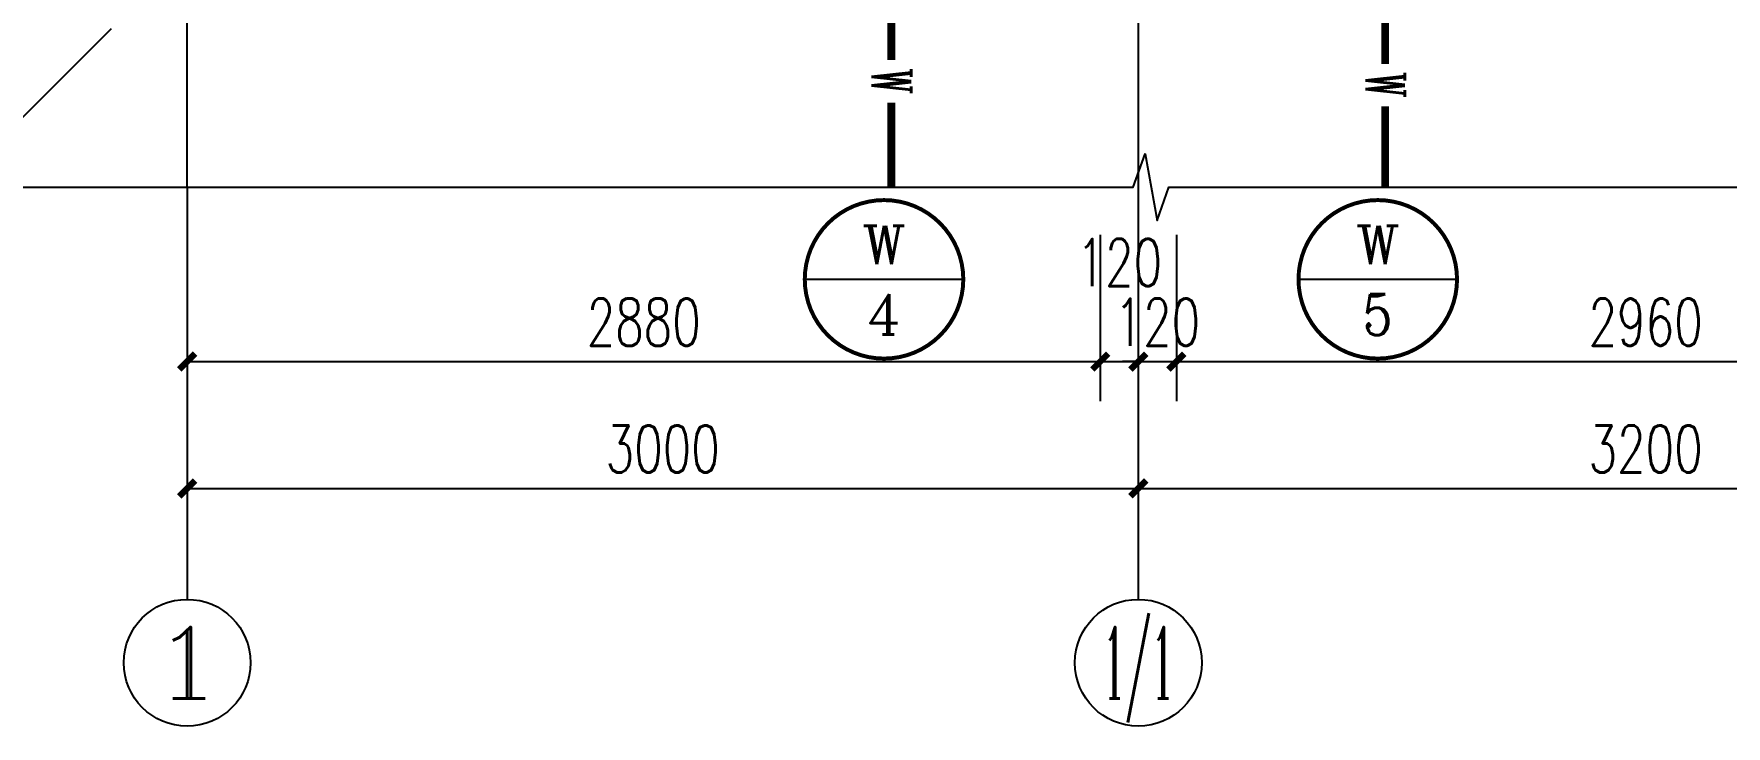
# Model space of a CAD drawing. Extents: x 14204718 to 16986381, y -1556765 to -15898.
# Drawn here: x 14931328 to 14936666, y -938509 to -936326 of the extents above; entities that cross this region are included whole.
import ezdxf
from ezdxf.enums import TextEntityAlignment as Align

# ---------------------------------------------------------------- set-up
doc = ezdxf.new("R2010")
doc.units = 0
doc.header["$LTSCALE"] = 1000
doc.header["$MEASUREMENT"] = 0
doc.linetypes.add('DOTE', pattern=[2.42, 2, -0.2, 0.02, -0.2])
for name, color, linetype in [('AXIS', 3, 'Continuous'), ('AXIS_TEXT', 7, 'Continuous'), ('DIM_SYMB', 3, 'Continuous'), ('DIM_消防', 3, 'Continuous'), ('DOTE', 8, 'DOTE'), ('PIPE-污水', 2, 'Continuous'), ('TEXT_污水', 7, 'Continuous')]:
    doc.layers.add(name, color=color, linetype=linetype)
doc.styles.add('_TCH_AXIS', font='COMPLEX', dxfattribs={"bigfont": 'GBCBIG'})
doc.styles.add('_TCH_DIM_T3', font='SIMPLEX', dxfattribs={"width": 0.705882, "bigfont": 'GBCBIG'})
doc.styles.add('_TWT_CIRCLE', font='COMPLEX', dxfattribs={"width": 1.1, "height": 3, "bigfont": 'HZTXT'})
doc.styles.add('_TWT_PIPETEXT', font='COMPLEX', dxfattribs={"width": 0.8, "height": 2.5, "bigfont": 'HZTXT'})
doc.styles.add('COMPLEX', font='COMPLEX')
doc.dimstyles.new('_TCH_ARCH&&50', dxfattribs={"dimtxt": 148.75, "dimasz": 50, "dimexe": 125, "dimexo": 150, "dimgap": 50, "dimtad": 1, "dimdec": 0, "dimzin": 0, "dimdsep": 46, "dimtxsty": '_TCH_DIM_T3', "dimblk": 'ARCHTICK', "dimcen": 0.09, "dimclrt": 7, "dimazin": 2, "dimtfac": 1, "dimtdec": 0, "dimtix": 1, "dimtmove": 2, "dimatfit": 3, "dimfxl": 0, "dimtolj": 1, "dimtzin": 0, "dimarcsym": 0})

# ---------------------------------------------------------------- blocks, each defined once
blk = doc.blocks.new('_ArchTick')
at = {"color": 0, "linetype": 'ByBlock', "const_width": 0.4}
blk.add_lwpolyline([(-0.5, -0.5), (0.5, 0.5)], dxfattribs=at)
blk = doc.blocks.new('*D442')
at = {"layer": 'AXIS', "color": 0, "lineweight": -2}
for p, q in [((14934811.8, -936959.4), (14934811.8, -937884.4)), ((14938011.8, -936959.4), (14938011.8, -937884.4)), ((14934811.8, -937759.4), (14938011.8, -937759.4))]:
    blk.add_line(p, q, dxfattribs=at)
at = {"layer": 'Defpoints', "color": 0}
for p in [(14934811.8, -936809.4), (14938011.8, -936809.4), (14938011.8, -937759.4)]:
    blk.add_point(p, dxfattribs=at)
at = {"layer": 'AXIS', "color": 0, "lineweight": -2, "xscale": 50, "yscale": 50, "zscale": 50, "rotation": 180}
blk.add_blockref('_ArchTick', (14934811.8, -937759.4), dxfattribs=at)
at = {"layer": 'AXIS', "color": 0, "lineweight": -2, "xscale": 50, "yscale": 50, "zscale": 50}
blk.add_blockref('_ArchTick', (14938011.8, -937759.4), dxfattribs=at)
at = {"layer": 'AXIS', "color": 7, "insert": (14936411.8, -937635), "char_height": 148.75, "attachment_point": 5, "style": '_TCH_DIM_T3'}
blk.add_mtext('\\A1;3200', dxfattribs=at)
blk = doc.blocks.new('*D443')
at = {"layer": 'AXIS', "color": 0, "lineweight": -2}
for p, q in [((14931811.8, -936959.4), (14931811.8, -937884.4)), ((14934811.8, -936959.4), (14934811.8, -937884.4)), ((14931811.8, -937759.4), (14934811.8, -937759.4))]:
    blk.add_line(p, q, dxfattribs=at)
at = {"layer": 'Defpoints', "color": 0}
for p in [(14931811.8, -936809.4), (14934811.8, -936809.4), (14934811.8, -937759.4)]:
    blk.add_point(p, dxfattribs=at)
at = {"layer": 'AXIS', "color": 0, "lineweight": -2, "xscale": 50, "yscale": 50, "zscale": 50, "rotation": 180}
blk.add_blockref('_ArchTick', (14931811.8, -937759.4), dxfattribs=at)
at = {"layer": 'AXIS', "color": 0, "lineweight": -2, "xscale": 50, "yscale": 50, "zscale": 50}
blk.add_blockref('_ArchTick', (14934811.8, -937759.4), dxfattribs=at)
at = {"layer": 'AXIS', "color": 7, "insert": (14933311.8, -937635), "char_height": 148.75, "attachment_point": 5, "style": '_TCH_DIM_T3'}
blk.add_mtext('\\A1;3000', dxfattribs=at)
blk = doc.blocks.new('*D445')
at = {"layer": 'AXIS', "color": 0, "lineweight": -2}
for p, q in [((14934931.8, -936959.4), (14934931.8, -937484.4)), ((14937891.8, -936959.4), (14937891.8, -937484.4)), ((14934931.8, -937359.4), (14937891.8, -937359.4))]:
    blk.add_line(p, q, dxfattribs=at)
at = {"layer": 'Defpoints', "color": 0}
for p in [(14934931.8, -936809.4), (14937891.8, -936809.4), (14937891.8, -937359.4)]:
    blk.add_point(p, dxfattribs=at)
at = {"layer": 'AXIS', "color": 0, "lineweight": -2, "xscale": 50, "yscale": 50, "zscale": 50, "rotation": 180}
blk.add_blockref('_ArchTick', (14934931.8, -937359.4), dxfattribs=at)
at = {"layer": 'AXIS', "color": 0, "lineweight": -2, "xscale": 50, "yscale": 50, "zscale": 50}
blk.add_blockref('_ArchTick', (14937891.8, -937359.4), dxfattribs=at)
at = {"layer": 'AXIS', "color": 7, "insert": (14936411.8, -937235), "char_height": 148.75, "attachment_point": 5, "style": '_TCH_DIM_T3'}
blk.add_mtext('\\A1;2960', dxfattribs=at)
blk = doc.blocks.new('*D446')
at = {"layer": 'AXIS', "color": 0, "lineweight": -2}
for p, q in [((14934811.8, -936959.4), (14934811.8, -937484.4)), ((14934931.8, -936959.4), (14934931.8, -937484.4)), ((14934811.8, -937359.4), (14934761.8, -937359.4)), ((14934811.8, -937359.4), (14934931.8, -937359.4)), ((14934931.8, -937359.4), (14934981.8, -937359.4))]:
    blk.add_line(p, q, dxfattribs=at)
at = {"layer": 'Defpoints', "color": 0}
for p in [(14934811.8, -936809.4), (14934931.8, -936809.4), (14934931.8, -937359.4)]:
    blk.add_point(p, dxfattribs=at)
at = {"layer": 'AXIS', "color": 0, "lineweight": -2, "xscale": 50, "yscale": 50, "zscale": 50}
blk.add_blockref('_ArchTick', (14934811.8, -937359.4), dxfattribs=at)
at = {"layer": 'AXIS', "color": 0, "lineweight": -2, "xscale": 50, "yscale": 50, "zscale": 50, "rotation": 180}
blk.add_blockref('_ArchTick', (14934931.8, -937359.4), dxfattribs=at)
at = {"layer": 'AXIS', "color": 7, "insert": (14934871.8, -937235), "char_height": 148.75, "attachment_point": 5, "style": '_TCH_DIM_T3'}
blk.add_mtext('\\A1;120', dxfattribs=at)
blk = doc.blocks.new('*D447')
at = {"layer": 'AXIS', "color": 0, "lineweight": -2}
for p, q in [((14934691.8, -936959.4), (14934691.8, -937484.4)), ((14934811.8, -936959.4), (14934811.8, -937484.4)), ((14934691.8, -937359.4), (14934811.8, -937359.4))]:
    blk.add_line(p, q, dxfattribs=at)
at = {"layer": 'Defpoints', "color": 0}
for p in [(14934691.8, -936809.4), (14934811.8, -936809.4), (14934811.8, -937359.4)]:
    blk.add_point(p, dxfattribs=at)
at = {"layer": 'AXIS', "color": 0, "lineweight": -2, "xscale": 50, "yscale": 50, "zscale": 50, "rotation": 180}
blk.add_blockref('_ArchTick', (14934691.8, -937359.4), dxfattribs=at)
at = {"layer": 'AXIS', "color": 0, "lineweight": -2, "xscale": 50, "yscale": 50, "zscale": 50}
blk.add_blockref('_ArchTick', (14934811.8, -937359.4), dxfattribs=at)
at = {"layer": 'AXIS', "color": 7, "insert": (14934751.8, -937046.9), "char_height": 148.75, "attachment_point": 5, "style": '_TCH_DIM_T3'}
blk.add_mtext('\\A1;120', dxfattribs=at)
blk = doc.blocks.new('*D448')
at = {"layer": 'AXIS', "color": 0, "lineweight": -2}
for p, q in [((14931811.8, -936959.4), (14931811.8, -937484.4)), ((14934691.8, -936959.4), (14934691.8, -937484.4)), ((14931811.8, -937359.4), (14934691.8, -937359.4))]:
    blk.add_line(p, q, dxfattribs=at)
at = {"layer": 'Defpoints', "color": 0}
for p in [(14931811.8, -936809.4), (14934691.8, -936809.4), (14934691.8, -937359.4)]:
    blk.add_point(p, dxfattribs=at)
at = {"layer": 'AXIS', "color": 0, "lineweight": -2, "xscale": 50, "yscale": 50, "zscale": 50, "rotation": 180}
blk.add_blockref('_ArchTick', (14931811.8, -937359.4), dxfattribs=at)
at = {"layer": 'AXIS', "color": 0, "lineweight": -2, "xscale": 50, "yscale": 50, "zscale": 50}
blk.add_blockref('_ArchTick', (14934691.8, -937359.4), dxfattribs=at)
at = {"layer": 'AXIS', "color": 7, "insert": (14933251.8, -937235), "char_height": 148.75, "attachment_point": 5, "style": '_TCH_DIM_T3'}
blk.add_mtext('\\A1;2880', dxfattribs=at)
blk = doc.blocks.new('_AXISO')
blk.add_circle((0, 0), 0.5)
at = {"layer": 'AXIS_TEXT', "style": 'COMPLEX', "width": 1.041667}
blk.add_attdef('A', text='', height=0.56, dxfattribs=at).set_placement((-0.25, -0.28), (0.25, -0.28), align=Align.FIT)

msp = doc.modelspace()

# ---------------------------------------------------------------- linework, layer by layer
at = {"ltscale": 0.5}
msp.add_line((14931571.8, -936309.4, 400), (14931071.8, -936809.4, 400), dxfattribs=at)
at = {"layer": 'AXIS'}
for p, q in [((14931811.8, -936809.4), (14931811.8, -938109.4)), ((14934811.8, -936809.4), (14934811.8, -938109.4))]:
    msp.add_line(p, q, dxfattribs=at)
at = {"layer": 'DIM_SYMB'}
msp.add_lwpolyline([(14931071.8, -936809.4), (14934795.5, -936809.4), (14934833.7, -936704.4), (14934870.8, -936914.4), (14934908, -936809.4), (14938631.8, -936809.4)], dxfattribs=at)
at = {"layer": 'DIM_消防'}
for p, q in [((14934259.8, -937100), (14933759.8, -937100)), ((14935817.1, -937100), (14935317.1, -937100))]:
    msp.add_line(p, q, dxfattribs=at)
at = {"layer": 'DIM_消防', "const_width": 12.5}
for points in [[(14934259.8, -937100, 1), (14933759.8, -937100, 1)], [(14935817.1, -937100, 1), (14935317.1, -937100, 1)]]:
    msp.add_lwpolyline(points, format="xyb", close=True, dxfattribs=at)
at = {"layer": 'DOTE'}
for p, q in [((14931811.8, -936809.4, 400), (14931811.8, -930349.4, 400)), ((14934811.8, -933069.4, 400), (14934811.8, -936809.4, 400))]:
    msp.add_line(p, q, dxfattribs=at)
at = {"layer": 'PIPE-污水', "linetype": 'Continuous', "ltscale": 0.25, "const_width": 25}
for points in [[(14934033.2, -935839.9), (14934033.2, -936408.6)], [(14935590.4, -936095.9), (14935590.4, -936420.2)], [(14934033.2, -936542.4), (14934033.2, -936809.4)], [(14935590.4, -936554), (14935590.4, -936809.4)]]:
    msp.add_lwpolyline(points, dxfattribs=at)

# ---------------------------------------------------------------- block references
at = {"layer": 'AXIS'}
ref = msp.add_blockref('_AXISO', (14931811.8, -938309.4), dxfattribs=dict(at, xscale=400, yscale=400, zscale=400))
ref.add_attrib('A', '1', dxfattribs={"layer": 'AXIS_TEXT', "ltscale": 0.5, "height": 226.3, "style": '_TCH_AXIS', "width": 2.333333}).set_placement((14931698.6, -938422.5), (14931924.9, -938422.5), align=Align.FIT)
ref = msp.add_blockref('_AXISO', (14934811.8, -938309.4), dxfattribs=dict(at, xscale=400, yscale=400, zscale=400))
ref.add_attrib('A', '1/1', dxfattribs={"layer": 'AXIS_TEXT', "ltscale": 0.5, "height": 226.27, "style": '_TCH_AXIS', "width": 0.456522}).set_placement((14934698.6, -938422.5), (14934924.9, -938422.5), align=Align.FIT)

# ---------------------------------------------------------------- texts
at = {"layer": 'DIM_消防', "color": 7, "style": '_TWT_CIRCLE'}
for s, height, p, p2 in [('W', 120.8, (14933940.2, -937052.3), (14934079.4, -937052.3)), ('W', 120.8, (14935497.5, -937052.3), (14935636.7, -937052.3)), ('4', 127.4, (14933956.4, -937274.2), (14934063.2, -937274.2)), ('5', 129.4, (14935519.6, -937275.8), (14935614.5, -937275.8))]:
    msp.add_text(s, height=height, dxfattribs=at).set_placement(p, p2, align=Align.FIT)
at = {"layer": 'TEXT_污水', "style": '_TWT_PIPETEXT', "width": 0.64}
for p in [(14933970.7, -936433.6), (14935527.9, -936445.2)]:
    msp.add_text('W', height=125, rotation=270, dxfattribs=at).set_placement(p)

# ---------------------------------------------------------------- dimensions: what is measured, and where the dimension line sits
at = {"layer": 'AXIS'}
for p1, p2, distance, text, picture, middle in [((14931811.8, -936809.4), (14934811.8, -936809.4), -950, '3000', '*D443', (14933311.8, -937635)), ((14931811.8, -936809.4), (14934691.8, -936809.4), -550, '2880', '*D448', (14933251.8, -937235)), ((14934811.8, -936809.4), (14934931.8, -936809.4), -550, '120', '*D446', (14934871.8, -937235)), ((14934811.8, -936809.4), (14938011.8, -936809.4), -950, '3200', '*D442', (14936411.8, -937635)), ((14934931.8, -936809.4), (14937891.8, -936809.4), -550, '2960', '*D445', (14936411.8, -937235))]:
    dim = msp.add_aligned_dim(p1=p1, p2=p2, distance=distance, text=text, dimstyle='_TCH_ARCH&&50', dxfattribs=at)
    dim.commit()
    dim.dimension.update_dxf_attribs({"geometry": picture, "text_midpoint": middle})
dim = msp.add_linear_dim(base=(14934811.8, -937359.4), p1=(14934691.8, -936809.4), p2=(14934811.8, -936809.4), angle=0, text='120', dimstyle='_TCH_ARCH&&50', dxfattribs=at)
dim.commit()
dim.dimension.update_dxf_attribs({"geometry": '*D447', "text_midpoint": (14934751.8, -937046.9), "dimtype": 161})

doc.saveas('drawing.dxf')
